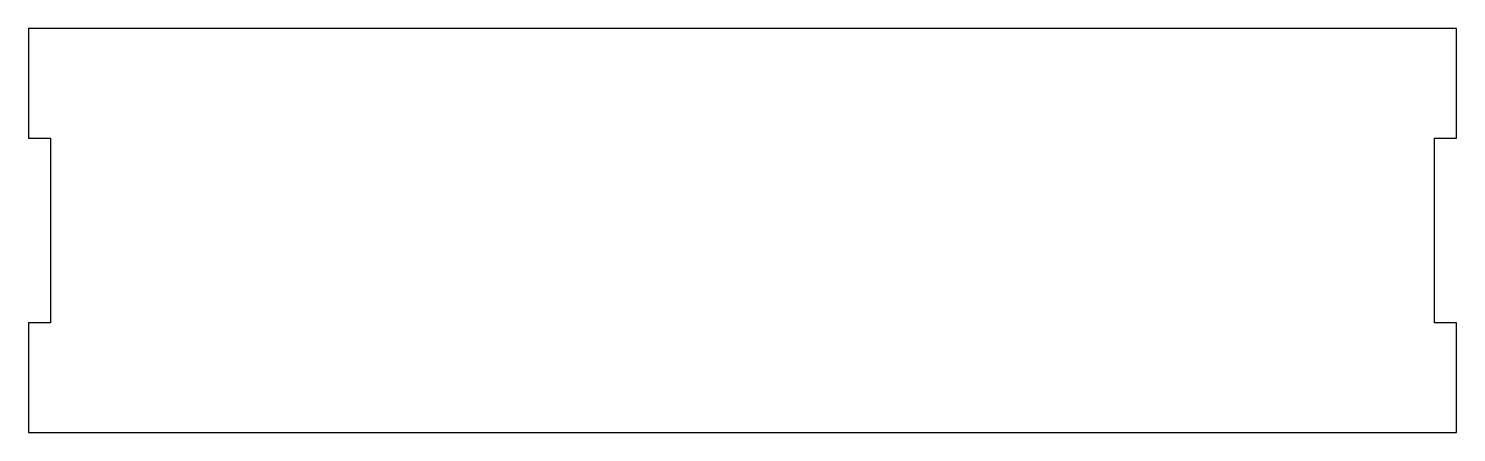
# Model space of a CAD drawing. Header units: millimetres. Extents: x 12 to 338, y -172 to -80.
import ezdxf

# ---------------------------------------------------------------- set-up
doc = ezdxf.new("R2010")
doc.units = ezdxf.units.MM
doc.layers.get('0').update_dxf_attribs({"linetype": 'CONTINUOUS'})

msp = doc.modelspace()

# ---------------------------------------------------------------- linework, layer by layer
msp.add_lwpolyline([(12, -171.86), (338, -171.86), (338, -146.86), (333, -146.86), (333, -104.62), (338, -104.62), (338, -79.62), (12, -79.62), (12, -104.62), (17, -104.62), (17, -146.86), (12, -146.86)], close=True)

doc.saveas('drawing.dxf')
